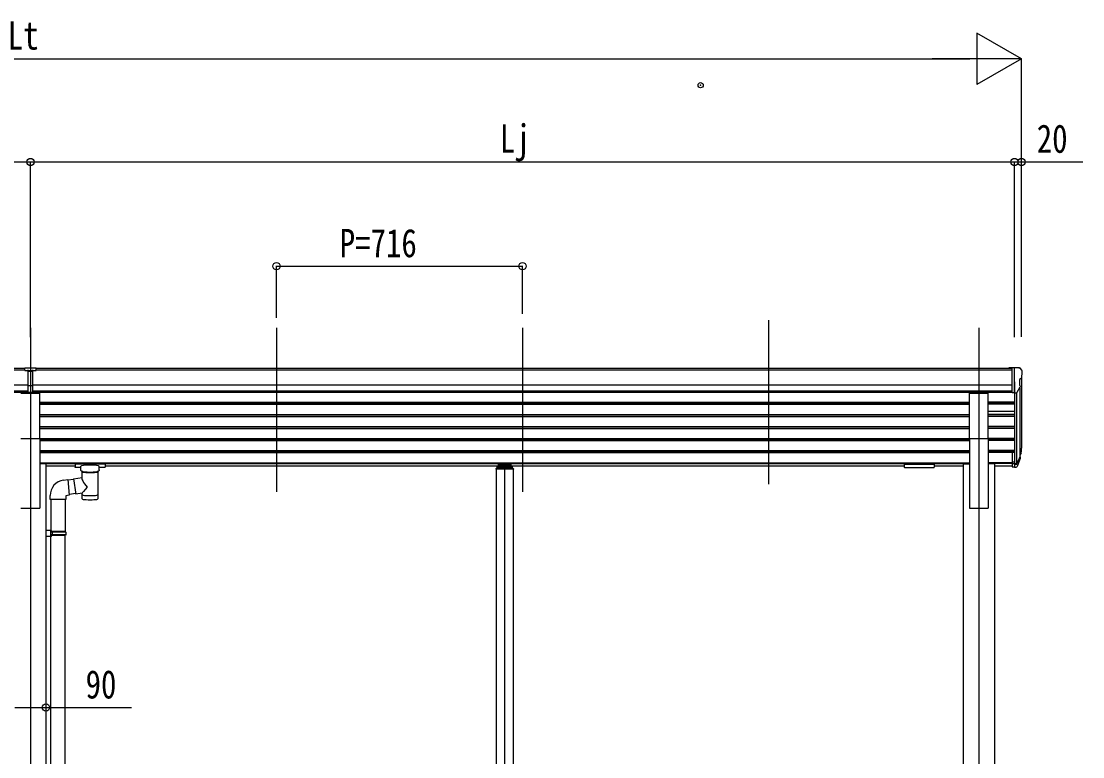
# Model space of a CAD drawing. Units: millimetres, scale not verified. Extents: x -10512 to 10512, y -7425 to 7425.
# Drawn here: x -1731 to 1358, y -2338 to -199 of the extents above; entities that cross this region are included whole.
import ezdxf
from ezdxf.enums import TextEntityAlignment as Align

# ---------------------------------------------------------------- set-up
doc = ezdxf.new("R2010")
doc.units = ezdxf.units.MM
doc.header["$LTSCALE"] = 30
doc.header["$PDMODE"] = 32
doc.header["$PDSIZE"] = 15
for name, color, linetype in [('0-3_YKK_12', 2, 'Continuous'), ('0-4_YKK_13', 4, 'Continuous'), ('0-5_YKK_A1', 4, 'Continuous'), ('0-6_YKK_D', 6, 'Continuous')]:
    doc.layers.add(name, color=color, linetype=linetype)
doc.styles.add('ＭＳ ゴシック', font='')
doc.styles.get('ＭＳ ゴシック').set_extended_font_data('MS Gothic')

msp = doc.modelspace()

# ---------------------------------------------------------------- linework, layer by layer
at = {"layer": '0-3_YKK_12'}
for p, q in [((443.2, -1067.83), (443.2, -1545.35)), ((-1704.45, -1090.18), (-1704.45, -4264.58)), ((-988.45, -1090.18), (-988.45, -1567.69)), ((-272.45, -1090.18), (-272.45, -1567.69)), ((1055.55, -1090.18), (1055.55, -4264.58)), ((-324.45, -1494.59), (-324.45, -3921.45))]:
    msp.add_line(p, q, dxfattribs=at)
at = {"layer": '0-4_YKK_13'}
for p, q in [((-1720.95, -1214.6), (-1720.95, -1206.75)), ((-1720.95, -1214.6), (-1710.95, -1214.6)), ((-1704.45, -1215.41), (-1710.95, -1215.02)), ((-1710.95, -1216.6), (-1697.95, -1216.6)), ((-1697.95, -1215.08), (-1704.45, -1215.39)), ((-1697.95, -1278.22), (-1697.95, -1212.95)), ((1153.05, -1206.56), (1143.05, -1206.65)), ((1143.05, -1208.17), (1143.05, -1206.65)), ((1153.05, -1278.55), (1153.05, -1206.56)), ((1171.55, -1206.56), (1153.05, -1206.56)), ((1159.55, -1279.55), (1159.55, -1206.56)), ((1171.55, -1206.56), (1173.88, -1206.7)), ((1174.64, -1207.13), (1178.71, -1212.94)), ((1181.55, -1215.93), (1181.55, -1216.56)), ((-1710.95, -1258.12), (-1704.45, -1258.28)), ((-1704.45, -1258.28), (-1697.95, -1258.12)), ((1167.17, -1277.73), (1176.18, -1262.14)), ((1173.55, -1241.08), (1173.55, -1257.35)), ((1179.02, -1237.75), (1173.7, -1240.82)), ((-1731.95, -1280.21), (-1676.95, -1280.21)), ((-1710.95, -1277.16), (-1704.45, -1277.56)), ((-1704.45, -1277.56), (-1697.95, -1277.16)), ((-1676.95, -1412.01), (-1676.95, -1280.21)), ((1028.05, -1412.01), (1028.05, -1280.21)), ((1028.05, -1280.21), (1083.05, -1280.21)), ((1083.05, -1412.01), (1083.05, -1280.21)), ((1153.05, -1278.55), (1159.55, -1278.55)), ((1159.55, -1279.55), (1164.76, -1279.23)), ((-1731.95, -1412.01), (-1676.95, -1412.01)), ((1028.05, -1412.01), (1083.05, -1412.01)), ((1159.55, -1440.28), (1159.55, -1495.06)), ((1153.05, -1452.96), (1153.05, -1494.32)), ((1153.05, -1480.42), (1159.55, -1480.42)), ((1165.98, -1484.64), (1173.74, -1469.23)), ((1175.19, -1469.59), (1166.99, -1485.77)), ((1175.8, -1470.15), (1166.99, -1493.7)), ((1177.85, -1453.1), (1174.58, -1460.16)), ((1178.46, -1454.47), (1174.58, -1462.42)), ((1176.14, -1465.75), (1175.8, -1470.15)), ((-1574.45, -1484.87), (-1574.45, -1495.62)), ((-1489.45, -1484.2), (-1572.45, -1484.2)), ((-1489.45, -1486.38), (-1572.45, -1486.38)), ((-1557.95, -1496.29), (-1572.45, -1496.29)), ((-1557.95, -1503.1), (-1557.95, -1492.82)), ((-1553.85, -1525.17), (-1553.85, -1507.59)), ((-1508.05, -1507.6), (-1508.03, -1587.89)), ((-1503.95, -1503.1), (-1503.95, -1492.82)), ((-1489.45, -1496.29), (-1503.95, -1496.29)), ((-1487.45, -1484.87), (-1487.45, -1495.62)), ((-1487.45, -1485.06), (-1487.45, -1486.6)), ((-349.95, -1500.08), (-349.95, -1501.58)), ((-298.95, -1501.58), (-349.95, -1501.58)), ((-300.45, -1498.58), (-348.45, -1498.58)), ((-346.95, -1494.12), (-346.95, -1498.58)), ((-344.45, -1491.55), (-342.95, -1491.55)), ((-344.45, -1494.06), (-344.45, -1498.58)), ((-344.45, -1494.06), (-342.95, -1494.06)), ((-344.45, -1495.95), (-304.45, -1495.95)), ((-305.95, -1485.63), (-342.95, -1485.63)), ((-342.95, -1485.63), (-342.95, -1494.06)), ((-342.95, -1488.11), (-305.95, -1488.11)), ((-340.35, -1490.55), (-340.35, -1491.03)), ((-336.9, -1492.44), (-336.9, -1492.77)), ((-334.94, -1492.11), (-334.94, -1492.45)), ((-334.45, -1491.2), (-334.45, -1493.88)), ((-333.96, -1492.11), (-333.96, -1492.45)), ((-332, -1492.77), (-332, -1492.44)), ((-328.55, -1490.55), (-328.55, -1491.03)), ((-320.35, -1490.55), (-320.35, -1491.03)), ((-316.9, -1492.44), (-316.9, -1492.77)), ((-314.94, -1492.11), (-314.94, -1492.45)), ((-314.45, -1491.2), (-314.45, -1493.88)), ((-313.96, -1492.11), (-313.96, -1492.45)), ((-312, -1492.77), (-312, -1492.44)), ((-308.55, -1490.55), (-308.55, -1491.03)), ((-305.95, -1485.63), (-305.95, -1494.06)), ((-305.95, -1491.55), (-304.45, -1491.55)), ((-305.95, -1494.06), (-304.45, -1494.06)), ((-304.45, -1494.06), (-304.45, -1498.58)), ((-301.95, -1498.58), (-301.95, -1494.12)), ((-298.95, -1500.08), (-298.95, -1501.58)), ((838.55, -1484.87), (838.55, -1495.62)), ((838.55, -1485.06), (838.55, -1486.6)), ((840.55, -1484.2), (923.55, -1484.2)), ((840.55, -1486.38), (923.55, -1486.38)), ((840.55, -1496.29), (923.55, -1496.29)), ((925.55, -1484.87), (925.55, -1495.62)), ((1153.05, -1485.3), (1159.55, -1485.3)), ((1153.05, -1494.32), (1159.55, -1494.32)), ((1159.55, -1485.32), (1164.68, -1485.32)), ((1159.55, -1487.12), (1164.4, -1487.12)), ((1159.55, -1495.06), (1164.4, -1495.06)), ((-1607.81, -1533.1), (-1595.3, -1531.55)), ((-1578.78, -1530.96), (-1595.13, -1533.49)), ((-1579.07, -1529.08), (-1553.85, -1525.17)), ((-1579.07, -1529.08), (-1572.05, -1574.34)), ((-1572.34, -1572.46), (-1591.46, -1575.42)), ((-1553.85, -1571.51), (-1572.05, -1574.34)), ((-1553.87, -1587.89), (-1553.85, -1571.26)), ((-1647.21, -1589.11), (-1647.21, -1578.2)), ((-1601.21, -1589.11), (-1647.21, -1589.11)), ((-1645.25, -1589.11), (-1645.25, -1679.95)), ((-1603.25, -1589.11), (-1603.25, -1682.51)), ((-1643.25, -1680.01), (-1659.25, -1679.54)), ((-1659.25, -1679.54), (-1659.25, -1697.48)), ((-1643.25, -1697.01), (-1659.25, -1697.48)), ((-1643.25, -1682.01), (-1645.25, -1682.01)), ((-1602.25, -1682.51), (-1645.25, -1682.51)), ((-1601.25, -1684.51), (-1645.25, -1684.51)), ((-1601.25, -1692.51), (-1645.25, -1692.51)), ((-1602.25, -1694.51), (-1645.25, -1694.51)), ((-1645.25, -2539.2), (-1645.25, -1697.07)), ((-1643.25, -1682.01), (-1643.25, -1680.01)), ((-1643.25, -1697.01), (-1643.25, -1695.01)), ((-1640.77, -1684.51), (-1640.34, -1682.51)), ((-1603.25, -2541.76), (-1603.25, -1694.51)), ((-1601.25, -1684.51), (-1602.25, -1682.51)), ((-1601.25, -1692.51), (-1602.25, -1694.51)), ((-1601.25, -1684.51), (-1601.25, -1692.51))]:
    msp.add_line(p, q, dxfattribs=at)
for points in [[(-1720.95, -1206.75), (-1702.95, -1206.6), (-1687.95, -1206.73)], [(-1697.95, -1278.22), (-1704.45, -1278.62), (-1710.95, -1278.22), (-1710.95, -1212.88)], [(-1697.95, -1214.55), (-1687.95, -1214.47), (-1687.95, -1206.73)], [(-1697.95, -1259.22), (-1701.21, -1259.3), (-1704.45, -1259.38), (-1707.69, -1259.3), (-1710.95, -1259.22)], [(-1572.45, -1484.2), (-1572.8, -1484.21), (-1573.33, -1484.23), (-1573.78, -1484.28), (-1574.09, -1484.36), (-1574.26, -1484.46), (-1574.38, -1484.6), (-1574.44, -1484.78), (-1574.45, -1484.87)], [(-1572.45, -1496.29), (-1572.8, -1496.28), (-1573.33, -1496.26), (-1573.78, -1496.21), (-1574.09, -1496.13), (-1574.26, -1496.03), (-1574.38, -1495.89), (-1574.44, -1495.71), (-1574.45, -1495.62)], [(-1553.85, -1507.59), (-1554.08, -1507.49), (-1555.44, -1506.76), (-1556.55, -1505.91), (-1557.31, -1505.04), (-1557.77, -1504.15), (-1557.94, -1503.26)], [(-1503.99, -1503.04), (-1503.97, -1503.4), (-1504.21, -1504.35), (-1504.73, -1505.24), (-1505.54, -1506.08), (-1506.65, -1506.87), (-1508.05, -1507.6)], [(-1487.45, -1484.87), (-1487.49, -1484.67), (-1487.57, -1484.53), (-1487.67, -1484.44), (-1487.77, -1484.38), (-1487.89, -1484.33), (-1488.18, -1484.27), (-1488.67, -1484.22), (-1489.22, -1484.2), (-1489.45, -1484.2)], [(-1487.45, -1495.62), (-1487.49, -1495.82), (-1487.57, -1495.96), (-1487.67, -1496.05), (-1487.77, -1496.11), (-1487.89, -1496.16), (-1488.18, -1496.22), (-1488.67, -1496.27), (-1489.22, -1496.29), (-1489.45, -1496.29)], [(-335.92, -1492.67), (-335.73, -1492.69), (-335.65, -1492.7), (-335.55, -1492.7), (-335.38, -1492.69), (-335.23, -1492.66), (-335.11, -1492.62), (-335.01, -1492.57), (-334.96, -1492.51)], [(-333.94, -1492.51), (-333.89, -1492.57), (-333.8, -1492.62), (-333.67, -1492.66), (-333.52, -1492.69), (-333.36, -1492.7), (-333.25, -1492.7), (-333.17, -1492.69), (-332.98, -1492.67)], [(-315.92, -1492.67), (-315.73, -1492.69), (-315.65, -1492.7), (-315.55, -1492.7), (-315.38, -1492.69), (-315.23, -1492.66), (-315.11, -1492.62), (-315.01, -1492.57), (-314.96, -1492.51)], [(-313.94, -1492.51), (-313.89, -1492.57), (-313.8, -1492.62), (-313.67, -1492.66), (-313.52, -1492.69), (-313.36, -1492.7), (-313.25, -1492.7), (-313.17, -1492.69), (-312.98, -1492.67)], [(838.55, -1484.87), (838.59, -1484.67), (838.67, -1484.53), (838.77, -1484.44), (838.87, -1484.38), (838.99, -1484.33), (839.28, -1484.27), (839.77, -1484.22), (840.32, -1484.2), (840.55, -1484.2)], [(838.55, -1495.62), (838.59, -1495.82), (838.67, -1495.96), (838.77, -1496.05), (838.87, -1496.11), (838.99, -1496.16), (839.28, -1496.22), (839.77, -1496.27), (840.32, -1496.29), (840.55, -1496.29)], [(923.55, -1484.2), (923.9, -1484.21), (924.43, -1484.23), (924.88, -1484.28), (925.19, -1484.36), (925.36, -1484.46), (925.47, -1484.6), (925.54, -1484.78), (925.55, -1484.87)], [(923.55, -1496.29), (923.9, -1496.28), (924.43, -1496.26), (924.88, -1496.21), (925.19, -1496.13), (925.36, -1496.03), (925.47, -1495.89), (925.54, -1495.71), (925.55, -1495.62)], [(-1595.3, -1531.55), (-1591.29, -1577.37), (-1601.21, -1579.11), (-1601.21, -1589.11)], [(-1643.25, -1695.01), (-1645.25, -1695.01), (-1645.25, -1682.01)], [(-1640.77, -1684.51), (-1640.77, -1692.51), (-1640.34, -1694.51)]]:
    msp.add_lwpolyline(points, dxfattribs=at)
for centre, radius, start, end in [((1173.82, -1207.7), 1, 35, 86.5), ((1178.55, -1215.93), 3, 0, 87), ((1174.65, -1233.37), 6.18, 315.00103, 354.2965), ((979.55, -1216.56), 202, 355.05096, 0), ((1173.85, -1241.08), 0.3, 120, 180), ((1173.85, -1257.35), 0.3, 180, 265.2833), ((1173.58, -1260.64), 3, 330, 85.2833), ((1164.58, -1276.23), 3, 273.5, 330), ((1148.96, -1443.6), 30.41, 341.80266, 352.8448), ((1150.37, -1445.36), 29.53, 342.01856, 353.49194), ((-348.45, -1500.08), 1.5, 90, 180), ((-300.45, -1500.08), 1.5, 0, 90), ((-1601.3, -1578.55), 45.91, 98.14944, 179.55845)]:
    msp.add_arc(centre, radius, start, end, dxfattribs=at)
for centre, major_axis, ratio, start_param, end_param in [((-1679.88, -1216.91), (24.57, -1.51), 0.121868, 3.1422238, 3.1491027), ((1091.69, -1439.11), (-87.93, 4.42), 0.541684, 3.060334, 3.2172517), ((1090.9, -1445.79), (89.06, 1.43), 0.57596, 6.1985533, 6.3701348), ((1089.63, -1445.69), (88.05, 0), 0.90356, 5.9828017, 6.0168888), ((1174.84, -1465.75), (-1.3, 0), 0.90356, 2.9359903, 4.9130961), ((1088.92, -1449.56), (89.07, 0), 0.90356, 6.0316505, 6.077583), ((-1572.45, -1486.6), (-2, 0), 0.109601, 4.712389, 6.2831853), ((-1530.95, -1492.82), (-27, 0), 0.122176, 3.1415927, 6.2831853), ((-1541.95, -1503.1), (-16, 0), 0.361356, 0, 0.0194874), ((-1530.94, -1508.05), (-22.92, 0.42), 0.07247, 0.0008089, 1.5716053), ((-1530.94, -1509.67), (-22.92, 0.42), 0.07247, 0.0008089, 1.5716053), ((-1530.96, -1508.05), (22.91, 0.42), 0.072511, 4.711586, 6.2823824), ((-1530.96, -1509.67), (22.91, 0.42), 0.072511, 4.711586, 6.2823824), ((-1489.45, -1486.6), (-2, 0), 0.109601, 3.1415927, 4.712389), ((-344.45, -1494.12), (0, 2.57), 0.97237, 6.2831853, 7.8539816), ((-334.45, -1490.55), (5.9, 0), 0.342073, 0, 3.1415927), ((-334.45, -1485.26), (8.02, 0), 0.939674, 4.4018361, 4.5279947), ((-334.45, -1485.6), (8.02, 0), 0.939674, 4.4018361, 4.5279947), ((-334.45, -1484.59), (8.02, 0), 0.939674, 4.6512338, 4.7735441), ((-334.45, -1485.26), (-8.02, 0), 0.939674, 1.7551906, 1.8813492), ((-334.45, -1485.6), (-8.02, 0), 0.939674, 1.7551906, 1.8813492), ((-314.45, -1490.55), (5.9, 0), 0.342073, 0, 3.1415927), ((-314.45, -1485.26), (8.02, 0), 0.939674, 4.4018361, 4.5279947), ((-314.45, -1485.6), (8.02, 0), 0.939674, 4.4018361, 4.5279947), ((-314.45, -1484.59), (8.02, 0), 0.939674, 4.6512338, 4.7735441), ((-314.45, -1485.26), (-8.02, 0), 0.939674, 1.7551906, 1.8813492), ((-314.45, -1485.6), (-8.02, 0), 0.939674, 1.7551906, 1.8813492), ((-304.45, -1494.12), (0, 2.57), 0.97237, 4.712389, 6.2831853), ((840.55, -1486.6), (2, 0), 0.109601, 1.5707963, 3.1415927), ((923.55, -1486.6), (2, 0), 0.109601, 0, 1.5707963), ((1164.4, -1484.41), (3, 0), 0.90356, 4.712389, 5.7595865), ((1164.4, -1492.35), (-3, 0), 0.90356, 1.5707963, 2.6179939), ((1164.68, -1483.96), (1.5, 0), 0.90356, 4.712389, 5.7595865), ((-1530.95, -1551.71), (22.81, -26.62), 0.234429, 3.1563334, 4.5976381), ((-1533.51, -1549.07), (-20.32, -22.25), 0.045535, 4.9756507, 6.2441899), ((-1530.95, -1575.45), (-22.91, 0), 0.122865, 6.2831853, 9.424778), ((-1530.95, -1587.89), (-22.92, 0), 0.101955, 6.2829723, 9.4248207)]:
    msp.add_ellipse(centre, major_axis=major_axis, ratio=ratio, start_param=start_param, end_param=end_param, dxfattribs=at)
for centre in [(-334.45, -1491.03), (-314.45, -1491.03)]:
    msp.add_ellipse(centre, major_axis=(5.9, 0), ratio=0.342073, dxfattribs=at)
at = {"layer": '0-5_YKK_A1'}
for p, q in [((-1720.95, -1208.17), (-4561.95, -1208.17)), ((-1720.95, -1213.38), (-4561.95, -1213.38)), ((-1697.95, -1213.38), (-1697.95, -1213.38)), ((1153.05, -1208.17), (-1687.95, -1208.17)), ((1153.05, -1213.38), (-1687.95, -1213.38)), ((-1710.95, -1256.91), (-4561.95, -1256.91)), ((1153.05, -1256.91), (-1697.95, -1256.91)), ((1159.55, -1247.67), (1159.55, -1440.28)), ((1174.58, -1264.91), (1174.58, -1466.63)), ((1179.55, -1237.14), (1179.55, -1439.92)), ((-1710.95, -1274.77), (-4561.95, -1274.77)), ((-1710.95, -1278.01), (-4561.95, -1278.01)), ((1153.05, -1274.77), (-1697.95, -1274.77)), ((1153.05, -1278.01), (-1697.95, -1278.01)), ((1165.55, -1279.07), (1165.56, -1485.06)), ((-1676.95, -1306.86), (1028.05, -1306.86)), ((-1676.95, -1308.36), (1028.05, -1308.36)), ((-1676.95, -1312.68), (1028.05, -1312.68)), ((1159.55, -1306.86), (1083.05, -1306.86)), ((1159.55, -1308.36), (1083.05, -1308.36)), ((1159.55, -1312.68), (1083.05, -1312.68)), ((-1676.95, -1341.96), (1028.05, -1341.96)), ((-1676.95, -1343.45), (1028.05, -1343.45)), ((-1676.95, -1347.77), (1028.05, -1347.77)), ((1159.55, -1333.64), (1083.05, -1333.64)), ((1159.55, -1341.96), (1083.05, -1341.96)), ((1159.55, -1343.45), (1083.05, -1343.45)), ((1159.55, -1347.77), (1083.05, -1347.77)), ((-1676.95, -1377), (1028.05, -1377)), ((-1676.95, -1378.5), (1028.05, -1378.5)), ((-1676.95, -1382.82), (1028.05, -1382.82)), ((1159.55, -1377), (1083.05, -1377)), ((1159.55, -1378.5), (1083.05, -1378.5)), ((1159.55, -1382.82), (1083.05, -1382.82)), ((-1676.95, -1412.01), (-1676.95, -1614.58)), ((-1676.95, -1412.16), (1028.05, -1412.16)), ((-1676.95, -1413.65), (1028.05, -1413.65)), ((-1676.95, -1417.97), (1028.05, -1417.97)), ((1028.05, -1412.01), (1028.05, -1614.58)), ((1083.05, -1412.01), (1083.05, -1614.58)), ((1159.55, -1412.16), (1083.05, -1412.16)), ((1159.55, -1413.65), (1083.05, -1413.65)), ((1159.55, -1417.97), (1083.05, -1417.97)), ((-1676.95, -1447.14), (1028.05, -1447.14)), ((-1676.95, -1448.64), (1028.05, -1448.64)), ((1159.55, -1447.14), (1083.05, -1447.14)), ((1159.55, -1448.64), (1083.05, -1448.64)), ((-1676.95, -1452.96), (1028.05, -1452.96)), ((1159.55, -1452.96), (1083.05, -1452.96)), ((-1676.95, -1482.99), (1028.05, -1482.99)), ((-1676.95, -1484.39), (1028.05, -1484.39)), ((-1659.25, -1485.58), (-1676.95, -1485.58)), ((-1659.25, -1485.58), (-1659.25, -4114.58)), ((-1659.25, -1492.07), (-1574.45, -1492.07)), ((-1487.45, -1492.07), (838.55, -1492.07)), ((-349.45, -1501.58), (-349.45, -3864.58)), ((-299.45, -1501.58), (-299.45, -3864.58)), ((925.55, -1492.07), (1010.35, -1492.07)), ((1010.35, -1485.58), (1028.05, -1485.58)), ((1010.35, -1485.58), (1010.35, -3614.58)), ((1153.05, -1482.99), (1083.05, -1482.99)), ((1153.05, -1484.39), (1083.05, -1484.39)), ((1100.75, -1485.58), (1083.05, -1485.58)), ((1100.75, -1485.58), (1100.75, -2587.58)), ((1100.75, -1492.07), (1153.05, -1492.07)), ((-1731.95, -1614.58), (-1676.95, -1614.58)), ((1028.05, -1614.58), (1083.05, -1614.58))]:
    msp.add_line(p, q, dxfattribs=at)
msp.add_point((245.97, -384.99), dxfattribs=at)
at = {"layer": '0-6_YKK_D'}
for p, q in [((1179.55, -308.17), (1049.65, -233.17)), ((1049.65, -233.17), (1049.65, -383.17)), ((-4438.45, -308.17), (1029.55, -308.17)), ((1179.55, -308.17), (919.74, -308.17)), ((1179.55, -308.17), (1049.65, -383.17)), ((1179.55, -1116.74), (1179.55, -307.17)), ((-4568.45, -608.17), (-1704.45, -608.17)), ((-1704.45, -1117.74), (-1704.45, -607.17)), ((-1704.45, -1117.74), (-1704.45, -607.17)), ((-1704.45, -608.17), (1159.55, -608.17)), ((1159.55, -1117.74), (1159.55, -607.17)), ((1159.55, -1117.74), (1159.55, -607.17)), ((1179.55, -1115.74), (1179.55, -607.17)), ((-988.45, -1061.29), (-988.45, -910.18)), ((-988.45, -911.18), (-272.45, -911.18)), ((-272.45, -1050.15), (-272.45, -910.18))]:
    msp.add_line(p, q, dxfattribs=at)
for points in [[(1159.55, -608.17), (1179.55, -608.17), (1358.05, -608.17)], [(-1749.65, -2194.13), (-1659.25, -2194.13), (-1410.7, -2194.13)]]:
    msp.add_lwpolyline(points, dxfattribs=at)
for centre in [(-1704.45, -608.17), (-1704.45, -608.17), (1159.55, -608.17), (1159.55, -608.17), (1179.55, -608.17), (-988.45, -911.18), (-272.45, -911.18), (-1659.25, -2194.13)]:
    msp.add_circle(centre, 10.62, dxfattribs=at)

# ---------------------------------------------------------------- texts
at = {"layer": '0-6_YKK_D', "style": 'ＭＳ ゴシック', "width": 0.8}
for s, p in [('Lt', (-1770.45, -306.17)), ('Lj', (-338.45, -606.17)), ('20', (1224.05, -606.17)), ('P=716', (-804.45, -909.88)), ('90', (-1544, -2192.83))]:
    msp.add_text(s, height=82.48, dxfattribs=at).set_placement(p, align=Align.BOTTOM_LEFT)

doc.saveas('drawing.dxf')
